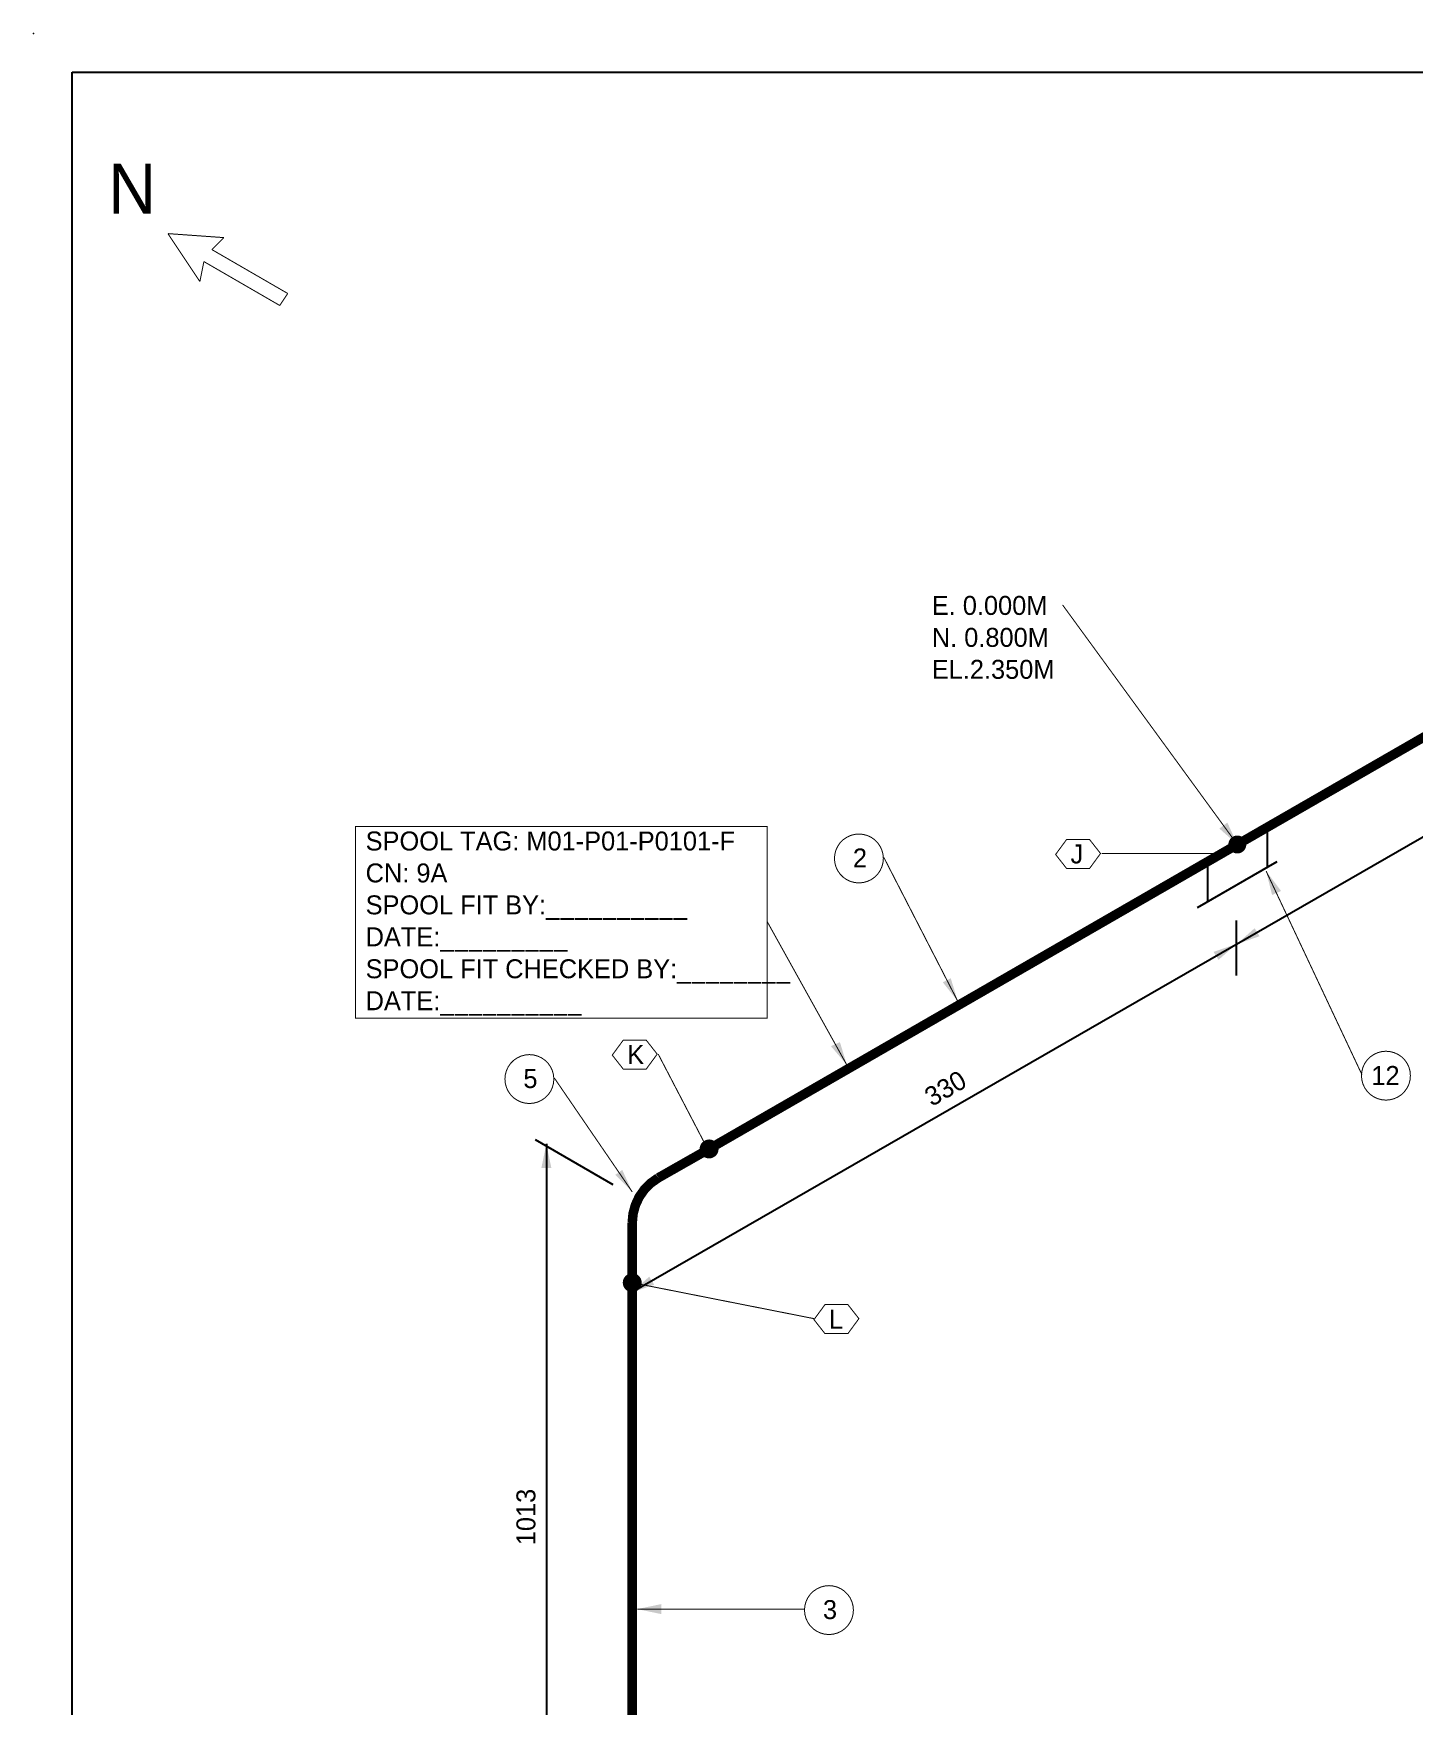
# Model space of a CAD drawing. Extents: x -4 to 431, y -3 to 272.
# Drawn here: x -3.9 to 134.4, y 104.4 to 272.1 of the extents above; entities that cross this region are included whole.
import ezdxf
from ezdxf.enums import TextEntityAlignment as Align

# ---------------------------------------------------------------- set-up
doc = ezdxf.new("R2010")
doc.units = 0
doc.header["$LTSCALE"] = 10
doc.layers.get('0').update_dxf_attribs({"lineweight": 0})
for name, color, linetype in [('DIMENSION', 40, 'Continuous'), ('PIPE', 7, 'Continuous'), ('TEXT2', 3, 'Continuous'), ('Title Block', 255, 'Continuous'), ('TITLE BLOCK-TEXT', 12, 'Continuous'), ('WELDS', 7, 'Continuous')]:
    doc.layers.add(name, color=color, linetype=linetype)
doc.styles.add('framdcn', font='', dxfattribs={"height": 2.5})
doc.styles.add('Scovan Standard', font='', dxfattribs={"height": 2.5})
doc.styles.get("Standard").update_dxf_attribs({"font": ''})
doc.styles.get('framdcn').set_extended_font_data('Franklin Gothic Medium Cond')
doc.styles.get('Scovan Standard').set_extended_font_data('Franklin Gothic Medium Cond')
doc.styles.get('Standard').set_extended_font_data('Franklin Gothic Medium Cond')

# ---------------------------------------------------------------- blocks, each defined once
blk = doc.blocks.new('block19')
at = {"layer": 'TEXT2'}
blk.add_hatch(color=256, dxfattribs=at).paths.add_polyline_path([(0, 0), (-1.8, 1.6), (-1, 2.2)])
at = {"layer": 'TEXT2', "linetype": 'ByBlock', "const_width": 0.1, "flags": 128}
blk.add_lwpolyline([(-17.5, 24), (0, 0)], dxfattribs=at)
blk = doc.blocks.new('block20')
at = {"layer": 'TEXT2', "style": 'framdcn'}
for s, p in [('E. 0.000M', (0, 0)), ('N. 0.800M', (0, -3.2)), ('EL.2.350M', (0, -6.4))]:
    blk.add_text(s, height=1.9, dxfattribs=at).set_placement(p)
blk = doc.blocks.new('block21')
at = {"layer": 'TEXT2'}
blk.add_hatch(color=256, dxfattribs=at).paths.add_polyline_path([(0, 0), (1.5, -2), (0.6, -2.4)])
at = {"layer": 'TEXT2', "linetype": 'ByBlock', "const_width": 0.1, "flags": 128}
blk.add_lwpolyline([(9.6, -20.4), (0, 0)], dxfattribs=at)
blk = doc.blocks.new('block22')
at = {"layer": 'TEXT2'}
blk.add_hatch(color=256, dxfattribs=at).paths.add_polyline_path([(0, 0), (-1.5, 1.9), (-0.7, 2.3)])
at = {"layer": 'TEXT2', "linetype": 'ByBlock', "const_width": 0.1, "flags": 128}
blk.add_lwpolyline([(-7.4, 14.4), (0, 0)], dxfattribs=at)
blk = doc.blocks.new('block23')
at = {"layer": 'TEXT2'}
blk.add_hatch(color=256, dxfattribs=at).paths.add_polyline_path([(0, 0), (-1.7, 1.7), (-1, 2.2)])
at = {"layer": 'TEXT2', "linetype": 'ByBlock', "const_width": 0.1, "flags": 128}
blk.add_lwpolyline([(-7.8, 11.4), (0, 0)], dxfattribs=at)
blk = doc.blocks.new('block24')
at = {"layer": 'TEXT2'}
blk.add_hatch(color=256, dxfattribs=at).paths.add_polyline_path([(0, 0), (2.4, 0.5), (2.4, -0.5)])
at = {"layer": 'TEXT2', "linetype": 'ByBlock', "const_width": 0.1, "flags": 128}
blk.add_lwpolyline([(16.8, 0), (0, 0)], dxfattribs=at)
blk = doc.blocks.new('block41')
at = {"layer": 'PIPE', "linetype": 'ByBlock', "const_width": 0.95, "flags": 128}
for points in [[(-47.9, -27.6), (0, 0)], [(-100.8, -58.1), (-47.9, -27.6)]]:
    blk.add_lwpolyline(points, dxfattribs=at)
at = {"flags": 1}
for tag in ['Tag', 'UCI', 'Pipe Ref', 'Description', 'Key']:
    blk.add_attdef(tag, (0, 0), '', height=1, dxfattribs=at)
blk = doc.blocks.new('block42')
at = {"layer": 'PIPE', "linetype": 'ByBlock', "flags": 128}
for points in [[(-1, 3.5), (-1, -0.5)], [(-8, -4.6), (0, 0)], [(-7, 0), (-7, -4)]]:
    blk.add_lwpolyline(points, dxfattribs=at)
at = {"flags": 1}
for tag in ['Tag', 'UCI', 'Pipe Ref', 'Description', 'Key']:
    blk.add_attdef(tag, (0, 0), '', height=1, dxfattribs=at)
blk = doc.blocks.new('block43')
at = {"layer": 'PIPE', "linetype": 'ByBlock', "const_width": 0.95, "flags": 128}
for points in [[(-2.6, 4.5), (2.5, 7.4)], [(-5.2, 0), (-5.2, 0), (-5.12, 0.9), (-4.88, 1.78), (-4.5, 2.6), (-3.98, 3.34), (-3.34, 3.98), (-2.6, 4.5)], [(-5.2, -6), (-5.2, 0)]]:
    blk.add_lwpolyline(points, dxfattribs=at)
at = {"flags": 1}
for tag in ['Tag', 'UCI', 'Pipe Ref', 'Description', 'Key']:
    blk.add_attdef(tag, (0, 0), '', height=1, dxfattribs=at)
blk = doc.blocks.new('block44')
at = {"layer": 'PIPE', "linetype": 'ByBlock', "const_width": 0.95, "flags": 128}
blk.add_lwpolyline([(0, -64.9), (0, 0)], dxfattribs=at)
at = {"flags": 1}
for tag in ['Tag', 'UCI', 'Pipe Ref', 'Description', 'Key']:
    blk.add_attdef(tag, (0, 0), '', height=1, dxfattribs=at)
blk = doc.blocks.new('block55')
at = {"layer": 'WELDS'}
h = blk.add_hatch(color=256, dxfattribs=at)
edge = h.paths.add_edge_path(flags=0)
edge.add_arc((0, 0), 0.9, 0, 360)
at = {"flags": 1}
for tag in ['Tag', 'UCI', 'Pipe Ref', 'Description', 'Key']:
    blk.add_attdef(tag, (0, 0), '', height=1, dxfattribs=at)
blk = doc.blocks.new('block56')
at = {"layer": 'WELDS'}
h = blk.add_hatch(color=256, dxfattribs=at)
edge = h.paths.add_edge_path(flags=0)
edge.add_arc((0, 0), 0.95, 0, 360)
at = {"flags": 1}
for tag in ['Tag', 'UCI', 'Pipe Ref', 'Description', 'Key']:
    blk.add_attdef(tag, (0, 0), '', height=1, dxfattribs=at)
blk = doc.blocks.new('block57')
at = {"layer": 'WELDS'}
h = blk.add_hatch(color=256, dxfattribs=at)
edge = h.paths.add_edge_path(flags=0)
edge.add_arc((0, 0), 0.95, 0, 360)
at = {"flags": 1}
for tag in ['Tag', 'UCI', 'Pipe Ref', 'Description', 'Key']:
    blk.add_attdef(tag, (0, 0), '', height=1, dxfattribs=at)
blk = doc.blocks.new('PADX-TBD')
blk.add_point((-7.73, 544.1))
at = {"layer": 'Title Block', "color": 255}
for p, q in [((0, 536.37), (843.77, 536.37)), ((0, 0), (0, 536.37))]:
    blk.add_line(p, q, dxfattribs=at)
at = {"layer": 'TITLE BLOCK-TEXT', "color": 12, "style": 'Scovan Standard', "flags": 8}
for tag, p in [('REF_5', (25, 38.42)), ('REV_5', (352.84, 38.42)), ('PROJECT5', (504.32, 38.42)), ('DATE5', (525.83, 38.42)), ('BY5', (542.96, 38.42)), ('CHK5', (555.71, 38.42)), ('PE5', (568.45, 38.42)), ('REF_4', (25, 31.19)), ('REV_4', (352.84, 31.19)), ('PROJECT4', (504.32, 31.19)), ('DATE4', (525.83, 31.19)), ('BY4', (542.96, 31.19)), ('CHK4', (555.71, 31.19)), ('PE4', (568.45, 31.19)), ('REF_3', (25, 23.97)), ('REV_3', (352.84, 23.97)), ('PROJECT3', (504.32, 23.97)), ('DATE3', (525.83, 23.97)), ('BY3', (542.96, 23.97)), ('CHK3', (555.71, 23.97)), ('PE3', (568.45, 23.97)), ('REF_2', (25, 16.74)), ('REV_2', (352.84, 16.74)), ('PROJECT2', (504.32, 16.74)), ('DATE2', (525.83, 16.74)), ('BY2', (542.96, 16.74)), ('CHK2', (555.71, 16.74)), ('PE2', (568.45, 16.74)), ('REF_1', (25, 9.51)), ('REV_1', (352.84, 9.51)), ('PROJECT1', (504.32, 9.51)), ('DATE1', (525.83, 9.51)), ('BY1', (542.96, 9.51)), ('CHK1', (555.71, 9.51)), ('PE1', (568.45, 9.51))]:
    blk.add_attdef(tag, text='', height=2.5, dxfattribs=at).set_placement(p, align=Align.MIDDLE_CENTER)
for tag, height, p in [('REF_5_DESC', 2.5, (52.27, 38.42)), ('REV_5_DESC', 2.5, (363.04, 38.42)), ('REF_4_DESC', 2.5, (52.27, 31.19)), ('REV_4_DESC', 2.5, (363.04, 31.19)), ('REF_3_DESC', 2.5, (52.27, 23.97)), ('REV_3_DESC', 2.5, (363.04, 23.97)), ('REF_2_DESC', 2.5, (52.27, 16.74)), ('REV_2_DESC', 2.5, (363.04, 16.74)), ('REF_1_DESC', 2.5, (52.27, 9.51)), ('REV_1_DESC', 2.5, (363.04, 9.51)), ('PATH', 2, (13, -2.9)), ('USER_PLOTTED', 2, (309, -2.9)), ('PLOT_DATE', 2, (348, -2.9))]:
    blk.add_attdef(tag, text='', height=height, dxfattribs=at).set_placement(p, align=Align.MIDDLE_LEFT)
at = {"layer": 'TITLE BLOCK-TEXT', "color": 12, "style": 'Scovan Standard'}
for tag, p in [('TITLE1', (747.45, 37.28)), ('LSD', (747.45, 31.28)), ('TITLE2', (747.45, 25.28)), ('TITLE3', (747.45, 19.28)), ('CLIENTDRAWINGNO', (686.57, 5.99)), ('RN', (838.5, 5.99))]:
    blk.add_attdef(tag, text='', height=4, dxfattribs=at).set_placement(p, align=Align.MIDDLE_CENTER)
at = {"layer": 'TITLE BLOCK-TEXT', "color": 210, "style": 'Scovan Standard', "flags": 8}
blk.add_attdef('DWGNO', text='', height=4, dxfattribs=at).set_placement((777.51, 5.99), align=Align.MIDDLE_CENTER)

msp = doc.modelspace()

# ---------------------------------------------------------------- hatches: boundary and pattern name
at = {"layer": 'DIMENSION'}
for points in [[(116.63, 180.81), (118.43, 182.41), (118.93, 181.61)], [(116.62, 180.84), (114.82, 179.24), (114.32, 180.04)], [(47.5, 160.8), (48, 158.4), (47, 158.4)], [(56, 145.9), (57.8, 147.5), (58.3, 146.7)]]:
    msp.add_hatch(color=256, dxfattribs=at).paths.add_polyline_path(points)
at = {"layer": 'TEXT2'}
msp.add_hatch(color=256, dxfattribs=at).paths.add_polyline_path([(77.6, 168.7), (76, 170.6), (76.9, 171)])

# ---------------------------------------------------------------- linework, layer by layer
at = {"layer": 'DIMENSION', "linetype": 'ByBlock', "flags": 128}
for points in [[(164.6, 208.4), (56, 145.9)], [(116.6, 177.68), (116.6, 183.18)], [(54.2, 156.7), (46.4, 161.2)], [(47.5, 160.8), (47.5, 82.9)], [(56.1, 147.1), (56.1, 144.7)]]:
    msp.add_lwpolyline(points, dxfattribs=at)
at = {"layer": 'TEXT2', "linetype": 'ByBlock', "const_width": 0.1, "flags": 128}
for points in [[(12.8, 247.2), (9.6, 252)], [(9.6, 252), (15.2, 251.6)], [(15.2, 251.6), (14, 250.4)], [(14, 250.4), (21.6, 246)], [(13.2, 249.2), (12.8, 247.2)], [(20.8, 244.8), (13.2, 249.2)], [(21.6, 246), (20.8, 244.8)], [(103.1, 189.9), (115.9, 189.9)], [(69.6, 183.1), (77.6, 168.7)], [(58.7, 169.8), (63.7, 160.2)], [(74.3, 143.3), (56.1, 146.9)]]:
    msp.add_lwpolyline(points, dxfattribs=at)
for points in [[(28.4, 173.4), (28.4, 192.6), (69.6, 192.6), (69.6, 173.4)], [(81.21, 188.97), (81.1, 188.56), (80.92, 188.18), (80.68, 187.83), (80.37, 187.52), (80.03, 187.28), (79.64, 187.1), (79.23, 186.99), (78.8, 186.95), (78.37, 186.99), (77.96, 187.1), (77.58, 187.28), (77.23, 187.52), (76.92, 187.83), (76.68, 188.18), (76.5, 188.56), (76.39, 188.97), (76.35, 189.4), (76.39, 189.83), (76.5, 190.24), (76.68, 190.62), (76.92, 190.97), (77.23, 191.28), (77.58, 191.52), (77.96, 191.7), (78.37, 191.81), (78.8, 191.85), (79.23, 191.81), (79.64, 191.7), (80.03, 191.52), (80.37, 191.28), (80.68, 190.97), (80.92, 190.62), (81.1, 190.24), (81.21, 189.83), (81.25, 189.4)], [(48.21, 166.87), (48.1, 166.46), (47.92, 166.07), (47.68, 165.73), (47.37, 165.42), (47.02, 165.18), (46.64, 165), (46.23, 164.89), (45.8, 164.85), (45.37, 164.89), (44.96, 165), (44.58, 165.18), (44.23, 165.42), (43.92, 165.73), (43.68, 166.07), (43.5, 166.46), (43.39, 166.87), (43.35, 167.3), (43.39, 167.73), (43.5, 168.14), (43.68, 168.53), (43.92, 168.87), (44.23, 169.18), (44.58, 169.42), (44.96, 169.6), (45.37, 169.71), (45.8, 169.75), (46.23, 169.71), (46.64, 169.6), (47.02, 169.42), (47.37, 169.18), (47.68, 168.87), (47.92, 168.53), (48.1, 168.14), (48.21, 167.73), (48.25, 167.3)], [(134, 167.22), (133.89, 166.8), (133.71, 166.42), (133.46, 166.07), (133.16, 165.76), (132.81, 165.52), (132.42, 165.34), (132.01, 165.23), (131.58, 165.19), (131.16, 165.23), (130.75, 165.34), (130.36, 165.52), (130.01, 165.76), (129.71, 166.07), (129.46, 166.42), (129.28, 166.8), (129.17, 167.22), (129.13, 167.64), (129.17, 168.07), (129.28, 168.48), (129.46, 168.87), (129.71, 169.22), (130.01, 169.52), (130.36, 169.76), (130.75, 169.94), (131.16, 170.05), (131.58, 170.09), (132.01, 170.05), (132.42, 169.94), (132.81, 169.76), (133.16, 169.52), (133.46, 169.22), (133.71, 168.87), (133.89, 168.48), (134, 168.07), (134.03, 167.64)], [(78.21, 113.67), (78.1, 113.26), (77.92, 112.88), (77.68, 112.53), (77.37, 112.22), (77.03, 111.98), (76.64, 111.8), (76.23, 111.69), (75.8, 111.65), (75.37, 111.69), (74.96, 111.8), (74.58, 111.98), (74.23, 112.22), (73.92, 112.53), (73.68, 112.88), (73.5, 113.26), (73.39, 113.67), (73.35, 114.1), (73.39, 114.53), (73.5, 114.94), (73.68, 115.33), (73.92, 115.67), (74.23, 115.98), (74.58, 116.22), (74.96, 116.4), (75.37, 116.51), (75.8, 116.55), (76.23, 116.51), (76.64, 116.4), (77.03, 116.22), (77.37, 115.98), (77.68, 115.67), (77.92, 115.33), (78.1, 114.94), (78.21, 114.53), (78.25, 114.1)]]:
    msp.add_lwpolyline(points, close=True, dxfattribs=at)
at = {"layer": 'TEXT2', "color": 20, "linetype": 'ByBlock', "const_width": 0.1, "flags": 128}
for points in [[(99.6, 188.4), (98.5, 189.8), (99.6, 191.3), (101.9, 191.3), (103, 189.9), (101.9, 188.4)], [(55.2, 168.3), (54.1, 169.7), (55.2, 171.2), (57.5, 171.2), (58.6, 169.8), (57.5, 168.3)], [(75.4, 141.8), (74.3, 143.2), (75.4, 144.7), (77.7, 144.7), (78.8, 143.3), (77.7, 141.8)]]:
    msp.add_lwpolyline(points, close=True, dxfattribs=at)

# ---------------------------------------------------------------- block references
at = {"xscale": 0.5, "yscale": 0.5, "zscale": 0.5}
msp.add_blockref('PADX-TBD', (0, 0), dxfattribs=at)
at = {"layer": 'PIPE'}
for name, p in [('block41', (164.6, 218.4)), ('block42', (120.7, 189.1)), ('block43', (61.3, 152.9)), ('block44', (56.1, 146.9))]:
    msp.add_blockref(name, p, dxfattribs=at)
at = {"layer": 'TEXT2'}
for name, p in [('block20', (86.1, 213.8)), ('block19', (116.7, 190.8)), ('block22', (88.7, 175.1)), ('block21', (119.58, 188.14)), ('block23', (56.1, 156)), ('block24', (56.6, 114.2))]:
    msp.add_blockref(name, p, dxfattribs=at)
at = {"layer": 'WELDS'}
for name, p in [('block55', (116.7, 190.8)), ('block56', (63.8, 160.3)), ('block57', (56.1, 146.9))]:
    msp.add_blockref(name, p, dxfattribs=at)

# ---------------------------------------------------------------- texts
at = {"layer": 'DIMENSION', "style": 'framdcn'}
for s, rotation, p in [('330', 30, (86.1, 164.5)), ('1013', 90, (46.4, 120.6))]:
    msp.add_text(s, height=1.9, rotation=rotation, dxfattribs=at).set_placement(p)
at = {"layer": 'TEXT2', "style": 'framdcn'}
for s, height, p in [('N', 5, (3.6, 254)), ('SPOOL TAG: M01-P01-P0101-F', 1.9, (29.4, 190.2)), ('2', 1.9, (78.2, 188.5)), ('J', 1.9, (100, 188.9)), ('CN: 9A', 1.9, (29.4, 187)), ('SPOOL FIT BY:__________', 1.9, (29.4, 183.8)), ('DATE:_________', 1.9, (29.4, 180.6)), ('SPOOL FIT CHECKED BY:________', 1.9, (29.4, 177.4)), ('DATE:__________', 1.9, (29.4, 174.2)), ('K', 1.9, (55.6, 168.8)), ('5', 1.9, (45.2, 166.4)), ('12', 1.9, (130.12, 166.71)), ('L', 1.9, (75.8, 142.3)), ('3', 1.9, (75.2, 113.2))]:
    msp.add_text(s, height=height, dxfattribs=at).set_placement(p)

doc.saveas('drawing.dxf')
